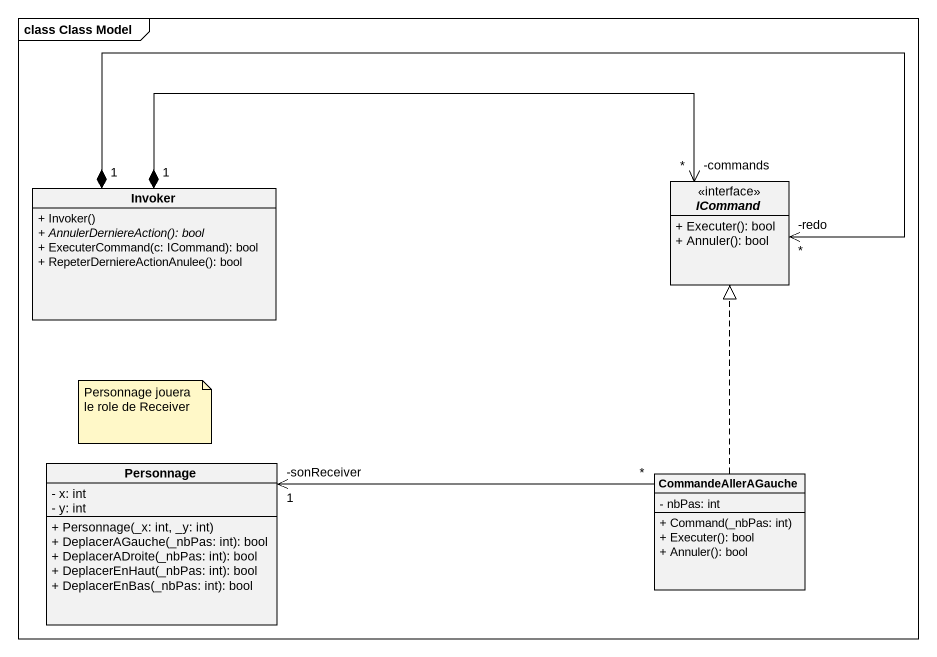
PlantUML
@startuml
mainframe class Class Model
hide circle
hide empty members
skinparam classAttributeIconSize 0
class Invoker {
  + Invoker()
  {abstract} + AnnulerDerniereAction(): bool
  + ExecuterCommand(c: ICommand): bool
  + RepeterDerniereActionAnulee(): bool
}
interface ICommand <<interface>> {
  + Executer(): bool
  + Annuler(): bool
}
class Personnage {
  - x: int
  - y: int
  + Personnage(_x: int, _y: int)
  + DeplacerAGauche(_nbPas: int): bool
  + DeplacerADroite(_nbPas: int): bool
  + DeplacerEnHaut(_nbPas: int): bool
  + DeplacerEnBas(_nbPas: int): bool
}
class CommandeAllerAGauche {
  - nbPas: int
  + Command(_nbPas: int)
  + Executer(): bool
  + Annuler(): bool
}
ICommand "-redo\n*" <-left-* "1" Invoker
ICommand "-commands\n*" <-left-* "1" Invoker
CommandeAllerAGauche .up.|> ICommand
CommandeAllerAGauche "*" -left-> "-sonReceiver\n1" Personnage
note as N1
  Personnage jouera le role de Receiver
end note
@enduml
